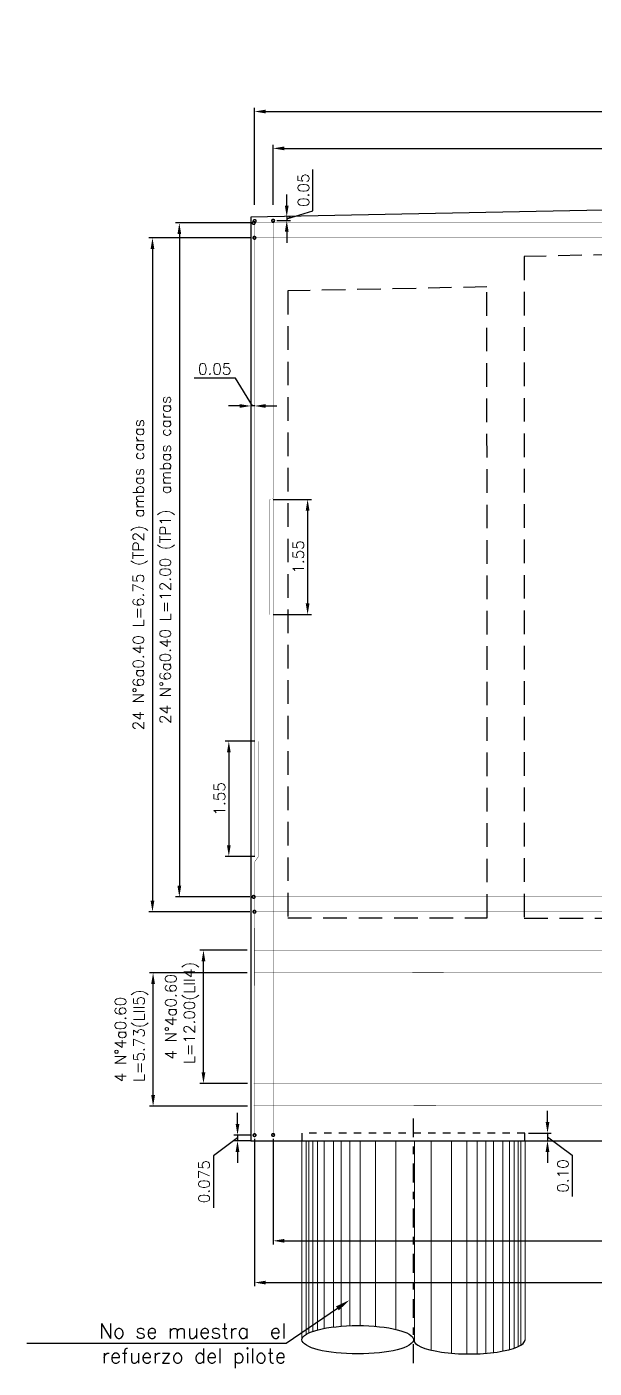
# Model space of a CAD drawing. Header units: metres. Extents: x 1080594 to 1081411, y 976871 to 977162.
# Drawn here: x 1080815.87 to 1080823.51, y 977088.3 to 977106.35 of the extents above; entities that cross this region are included whole.
import ezdxf
from ezdxf import colors
from ezdxf.entities.mleader import LeaderData, LeaderLine
from ezdxf.math import Vec2, Vec3

# ---------------------------------------------------------------- set-up
doc = ezdxf.new("R2010")
doc.units = ezdxf.units.M
doc.header["$LTSCALE"] = 25.4
doc.linetypes.add('DASHDOT', pattern=[1, 0.5, -0.25, 0, -0.25])
doc.linetypes.add('HIDDEN', pattern=[0.375, 0.25, -0.125])
for name, color, linetype in [('CONTRAPESO', 3, 'Continuous'), ('COT', 1, 'Continuous'), ('DIMCONTRAPESO', 1, 'Continuous'), ('PROY', 9, 'HIDDEN'), ('PROYECC', 251, 'HIDDEN'), ('REF', 6, 'Continuous')]:
    doc.layers.add(name, color=color, linetype=linetype)
for name, color, linetype, lineweight in [('COTA', 1, 'Continuous', 30), ('COTACIM', 20, 'Continuous', 5), ('EJEPILOTE', 145, 'DASHDOT', 30), ('OTROS', 8, 'Continuous', 5)]:
    doc.layers.add(name, color=color, linetype=linetype, lineweight=lineweight)
doc.styles.add('romans', font='romans.shx')
doc.dimstyles.new('Copy 75', dxfattribs={"dimtxt": 0.15, "dimasz": 0.15, "dimexe": 0.05, "dimexo": 0.05, "dimgap": 0.05, "dimtad": 1, "dimzin": 0, "dimdsep": 46, "dimtxsty": 'romans', "dimcen": 0.002, "dimclrd": 1, "dimclre": 1, "dimclrt": 3, "dimadec": 4, "dimazin": 0, "dimtfac": 1, "dimtofl": 0, "dimtmove": 1, "dimatfit": 3, "dimfxl": 1, "dimtolj": 1, "dimtzin": 0, "dimarcsym": 1})

# ---------------------------------------------------------------- blocks, each defined once
blk = doc.blocks.new('*D617')
at = {"layer": 'COTA', "color": 1, "lineweight": -2, "transparency": 16777216}
for p, q in [((1080818.93920886, 977103.9545901433), (1080818.93920886, 977105.2591923313)), ((1080819.08920886, 977105.2091923313), (1080835.617870667, 977105.2091923313)), ((1080835.767870667, 977103.954590143), (1080835.767870667, 977105.2591923313))]:
    blk.add_line(p, q, dxfattribs=at)
at = {"layer": 'COTA', "color": 1, "transparency": 16777216}
for points in [[(1080819.08920886, 977105.2341923313), (1080819.08920886, 977105.1841923313), (1080818.93920886, 977105.2091923313)], [(1080835.617870667, 977105.2341923313), (1080835.617870667, 977105.1841923313), (1080835.767870667, 977105.2091923313)]]:
    blk.add_solid(points, dxfattribs=at)
at = {"layer": 'Defpoints', "color": 0, "transparency": 16777216}
for p in [(1080835.767870667, 977105.2091923313), (1080818.93920886, 977103.9045901432), (1080835.767870667, 977103.904590143)]:
    blk.add_point(p, dxfattribs=at)
at = {"layer": 'COTA', "color": 3, "transparency": 16777216, "insert": (1080827.353539763, 977105.3734780456), "char_height": 0.15, "attachment_point": 5, "style": 'romans'}
blk.add_mtext('\\A1;35 N°8 a 0.50 L=9.00 (TP3) ambas caras', dxfattribs=at)
blk = doc.blocks.new('*D1027')
at = {"layer": 'COTA', "color": 1, "lineweight": -2, "transparency": 16777216}
for p, q in [((1080818.941472998, 977096.7375198322), (1080818.543109363, 977096.7375198322)), ((1080818.593109363, 977096.5875198322), (1080818.593109363, 977095.3375198423)), ((1080818.941472998, 977095.1875198423), (1080818.543109363, 977095.1875198423))]:
    blk.add_line(p, q, dxfattribs=at)
at = {"layer": 'COTA', "color": 1, "transparency": 16777216}
for points in [[(1080818.568109364, 977096.5875198322), (1080818.618109363, 977096.5875198322), (1080818.593109363, 977096.7375198322)], [(1080818.568109364, 977095.3375198423), (1080818.618109363, 977095.3375198423), (1080818.593109363, 977095.1875198423)]]:
    blk.add_solid(points, dxfattribs=at)
at = {"layer": 'Defpoints', "color": 0, "transparency": 16777216}
for p in [(1080818.991472998, 977096.7375198322), (1080818.593109363, 977095.1875198423), (1080818.991472998, 977095.1875198423)]:
    blk.add_point(p, dxfattribs=at)
at = {"layer": 'COTA', "color": 3, "transparency": 16777216, "insert": (1080818.468109363, 977095.9625198374), "char_height": 0.15, "attachment_point": 5, "rotation": 90, "style": 'romans'}
blk.add_mtext('\\A1;1.55', dxfattribs=at)
blk = doc.blocks.new('*D618')
at = {"layer": 'Defpoints', "color": 0, "transparency": 16777216}
for p in [(1080818.887870667, 977101.2479575782), (1080818.887870667, 977101.247957578), (1080818.939208861, 977101.2479575782)]:
    blk.add_point(p, dxfattribs=at)
at = {"layer": 'DIMCONTRAPESO', "color": 1, "lineweight": -2, "transparency": 16777216}
for p, q in [((1080818.681684505, 977101.6199090721), (1080818.124541648, 977101.6199090721)), ((1080818.913539764, 977101.247957578), (1080818.681684505, 977101.6199090721)), ((1080818.737870667, 977101.247957578), (1080818.587870667, 977101.247957578)), ((1080818.939208861, 977101.247957578), (1080818.887870667, 977101.247957578)), ((1080819.08920886, 977101.247957578), (1080819.239208861, 977101.247957578))]:
    blk.add_line(p, q, dxfattribs=at)
at = {"layer": 'DIMCONTRAPESO', "color": 1, "transparency": 16777216}
for points in [[(1080818.737870667, 977101.2729575781), (1080818.737870667, 977101.222957578), (1080818.887870667, 977101.247957578)], [(1080819.08920886, 977101.2729575781), (1080819.08920886, 977101.222957578), (1080818.939208861, 977101.247957578)]]:
    blk.add_solid(points, dxfattribs=at)
at = {"layer": 'DIMCONTRAPESO', "color": 3, "transparency": 16777216, "insert": (1080818.403113076, 977101.7449090721), "char_height": 0.15, "attachment_point": 5, "style": 'romans'}
blk.add_mtext('\\A1;0.05', dxfattribs=at)
blk = doc.blocks.new('*D1028')
at = {"layer": 'Defpoints', "color": 0, "transparency": 16777216}
for p in [(1080818.939125424, 977091.4386382711), (1080818.709868974, 977091.3639377388), (1080818.939218862, 977091.3639377388)]:
    blk.add_point(p, dxfattribs=at)
at = {"layer": 'DIMCONTRAPESO', "color": 1, "lineweight": -2, "transparency": 16777216}
for p, q in [((1080818.709868974, 977091.5886382711), (1080818.709868974, 977091.7386382711)), ((1080818.889125424, 977091.4386382711), (1080818.659868974, 977091.4386382711)), ((1080818.709868974, 977091.4386382711), (1080818.709868974, 977091.3639377388)), ((1080818.709868974, 977091.4012880049), (1080818.384868974, 977091.1622109993)), ((1080818.889218862, 977091.3639377388), (1080818.659868974, 977091.3639377388)), ((1080818.384868974, 977091.1622109993), (1080818.384868974, 977090.4622109993)), ((1080818.709868974, 977091.2139377388), (1080818.709868974, 977091.0639377388))]:
    blk.add_line(p, q, dxfattribs=at)
at = {"layer": 'DIMCONTRAPESO', "color": 1, "transparency": 16777216}
for points in [[(1080818.684868974, 977091.5886382711), (1080818.734868974, 977091.5886382711), (1080818.709868974, 977091.4386382711)], [(1080818.684868974, 977091.2139377388), (1080818.734868974, 977091.2139377388), (1080818.709868974, 977091.3639377388)]]:
    blk.add_solid(points, dxfattribs=at)
at = {"layer": 'DIMCONTRAPESO', "color": 3, "transparency": 16777216, "insert": (1080818.259868974, 977090.8122109993), "char_height": 0.15, "attachment_point": 5, "rotation": 90, "style": 'romans'}
blk.add_mtext('\\A1;0.075', dxfattribs=at)
blk = doc.blocks.new('*D1030')
at = {"layer": 'Defpoints', "color": 0, "transparency": 16777216}
for p in [(1080819.139302299, 977099.9915101608), (1080819.139302299, 977098.4415101709), (1080819.653325506, 977098.4415101709)]:
    blk.add_point(p, dxfattribs=at)
at = {"layer": 'DIMCONTRAPESO', "color": 1, "lineweight": -2, "transparency": 16777216}
for p, q in [((1080819.189302299, 977099.9915101608), (1080819.703325506, 977099.9915101608)), ((1080819.653325506, 977099.8415101608), (1080819.653325506, 977098.591510171)), ((1080819.189302299, 977098.4415101709), (1080819.703325506, 977098.4415101709))]:
    blk.add_line(p, q, dxfattribs=at)
at = {"layer": 'DIMCONTRAPESO', "color": 1, "transparency": 16777216}
for points in [[(1080819.628325506, 977099.8415101608), (1080819.678325506, 977099.8415101608), (1080819.653325506, 977099.9915101608)], [(1080819.628325506, 977098.591510171), (1080819.678325506, 977098.591510171), (1080819.653325506, 977098.4415101709)]]:
    blk.add_solid(points, dxfattribs=at)
at = {"layer": 'DIMCONTRAPESO', "color": 3, "transparency": 16777216, "insert": (1080819.528325506, 977099.2165101661), "char_height": 0.15, "attachment_point": 5, "rotation": 90, "style": 'romans'}
blk.add_mtext('\\A1;1.55', dxfattribs=at)
blk = doc.blocks.new('*D622')
at = {"layer": 'Defpoints', "color": 0, "transparency": 16777216}
for p in [(1080819.18920886, 977103.7421645026), (1080819.346528368, 977103.7921645025), (1080819.372467982, 977103.7421645026)]:
    blk.add_point(p, dxfattribs=at)
at = {"layer": 'DIMCONTRAPESO', "color": 1, "lineweight": -2, "transparency": 16777216}
for p, q in [((1080819.722467982, 977103.8721645025), (1080819.722467982, 977104.4293073596)), ((1080819.372467982, 977103.9421645026), (1080819.372467982, 977104.0921645026)), ((1080819.372467982, 977103.7671645025), (1080819.722467982, 977103.8721645025)), ((1080819.23920886, 977103.7421645026), (1080819.422467982, 977103.7421645026)), ((1080819.372467982, 977103.7921645025), (1080819.372467982, 977103.7421645026)), ((1080819.396528368, 977103.7921645025), (1080819.422467982, 977103.7921645025)), ((1080819.372467982, 977103.5921645026), (1080819.372467982, 977103.4421645026))]:
    blk.add_line(p, q, dxfattribs=at)
at = {"layer": 'DIMCONTRAPESO', "color": 1, "transparency": 16777216}
for points in [[(1080819.347467982, 977103.9421645026), (1080819.397467982, 977103.9421645026), (1080819.372467982, 977103.7921645025)], [(1080819.347467982, 977103.5921645026), (1080819.397467982, 977103.5921645026), (1080819.372467982, 977103.7421645026)]]:
    blk.add_solid(points, dxfattribs=at)
at = {"layer": 'DIMCONTRAPESO', "color": 3, "transparency": 16777216, "insert": (1080819.597467982, 977104.1507359312), "char_height": 0.15, "attachment_point": 5, "rotation": 90, "style": 'romans'}
blk.add_mtext('\\A1;0.05', dxfattribs=at)
blk = doc.blocks.new('*D623')
at = {"layer": 'COTA', "color": 1, "lineweight": -2, "transparency": 16777216}
for p, q in [((1080819.18920886, 977103.956137739), (1080819.18920886, 977104.7633511579)), ((1080819.33920886, 977104.7133511578), (1080835.867964105, 977104.7133511578)), ((1080836.017964105, 977104.1787396076), (1080836.017964105, 977104.7633511579))]:
    blk.add_line(p, q, dxfattribs=at)
at = {"layer": 'COTA', "color": 1, "transparency": 16777216}
for points in [[(1080819.33920886, 977104.7383511579), (1080819.33920886, 977104.6883511578), (1080819.18920886, 977104.7133511578)], [(1080835.867964105, 977104.7383511579), (1080835.867964105, 977104.6883511578), (1080836.017964105, 977104.7133511578)]]:
    blk.add_solid(points, dxfattribs=at)
at = {"layer": 'Defpoints', "color": 0, "transparency": 16777216}
for p in [(1080836.017964105, 977104.7133511578), (1080836.017964105, 977104.1287396075), (1080819.18920886, 977103.906137739)]:
    blk.add_point(p, dxfattribs=at)
at = {"layer": 'COTA', "color": 3, "transparency": 16777216, "insert": (1080827.603586483, 977104.8776368721), "char_height": 0.15, "attachment_point": 5, "style": 'romans'}
blk.add_mtext('\\A1;35 N°8 a 0.50 L=5.75-6.10 (TP4) ambas caras', dxfattribs=at)
blk = doc.blocks.new('*D656')
at = {"layer": 'COTA', "color": 1, "lineweight": -2, "transparency": 16777216}
for p, q in [((1080818.891556434, 977103.5106110462), (1080817.51545018, 977103.5106110462)), ((1080817.56545018, 977103.3606110462), (1080817.56545018, 977094.5939218826)), ((1080818.877157106, 977094.4439218825), (1080817.51545018, 977094.4439218825))]:
    blk.add_line(p, q, dxfattribs=at)
at = {"layer": 'COTA', "color": 1, "transparency": 16777216}
for points in [[(1080817.54045018, 977103.3606110462), (1080817.59045018, 977103.3606110462), (1080817.56545018, 977103.5106110462)], [(1080817.54045018, 977094.5939218826), (1080817.59045018, 977094.5939218826), (1080817.56545018, 977094.4439218825)]]:
    blk.add_solid(points, dxfattribs=at)
at = {"layer": 'Defpoints', "color": 0, "transparency": 16777216}
for p in [(1080818.941556434, 977103.5106110462), (1080817.56545018, 977094.4439218825), (1080818.927157106, 977094.4439218825)]:
    blk.add_point(p, dxfattribs=at)
at = {"layer": 'COTA', "color": 3, "transparency": 16777216, "insert": (1080817.401164466, 977098.9772664645), "char_height": 0.15, "attachment_point": 5, "rotation": 90, "style": 'romans'}
blk.add_mtext('\\A1;24 N°6a0.40 L=6.75 (TP2) ambas caras', dxfattribs=at)
blk = doc.blocks.new('*D658')
at = {"layer": 'COTA', "color": 1, "lineweight": -2, "transparency": 16777216}
for p, q in [((1080818.891556434, 977103.7104588504), (1080817.877183341, 977103.7104588504)), ((1080817.927183341, 977103.5604588503), (1080817.927183341, 977094.7937696867)), ((1080818.877157106, 977094.6437696867), (1080817.877183341, 977094.6437696867))]:
    blk.add_line(p, q, dxfattribs=at)
at = {"layer": 'COTA', "color": 1, "transparency": 16777216}
for points in [[(1080817.902183342, 977103.5604588503), (1080817.952183341, 977103.5604588503), (1080817.927183341, 977103.7104588504)], [(1080817.902183342, 977094.7937696867), (1080817.952183341, 977094.7937696867), (1080817.927183341, 977094.6437696867)]]:
    blk.add_solid(points, dxfattribs=at)
at = {"layer": 'Defpoints', "color": 0, "transparency": 16777216}
for p in [(1080818.941556434, 977103.7104588504), (1080817.927183341, 977094.6437696867), (1080818.927157106, 977094.6437696867)]:
    blk.add_point(p, dxfattribs=at)
at = {"layer": 'COTA', "color": 3, "transparency": 16777216, "insert": (1080817.762897627, 977099.1771142686), "char_height": 0.15, "attachment_point": 5, "rotation": 90, "style": 'romans'}
blk.add_mtext('\\A1;24 N°6a0.40 L=12.00 (TP1)  ambas caras', dxfattribs=at)
blk = doc.blocks.new('*D661')
at = {"layer": 'COTA', "color": 1, "lineweight": -2, "transparency": 16777216}
for p, q in [((1080819.189302299, 977091.3909377388), (1080819.189302299, 977089.9669865712)), ((1080836.017964105, 977091.389105104), (1080836.017964105, 977089.9669865712)), ((1080819.339302299, 977090.0169865713), (1080835.867964105, 977090.0169865713))]:
    blk.add_line(p, q, dxfattribs=at)
at = {"layer": 'COTA', "color": 1, "transparency": 16777216}
for points in [[(1080819.339302299, 977090.0419865713), (1080819.339302299, 977089.9919865712), (1080819.189302299, 977090.0169865713)], [(1080835.867964105, 977090.0419865713), (1080835.867964105, 977089.9919865712), (1080836.017964105, 977090.0169865713)]]:
    blk.add_solid(points, dxfattribs=at)
at = {"layer": 'Defpoints', "color": 0, "transparency": 16777216}
for p in [(1080819.189302299, 977091.4409377389), (1080836.017964105, 977091.4391051041), (1080836.017964105, 977090.0169865713)]:
    blk.add_point(p, dxfattribs=at)
at = {"layer": 'COTA', "color": 3, "transparency": 16777216, "insert": (1080827.603633202, 977090.1812722855), "char_height": 0.15, "attachment_point": 5, "style": 'romans'}
blk.add_mtext('\\A1;35 N°8 a 0.50 L=9.00 (TP3) ambas caras', dxfattribs=at)
blk = doc.blocks.new('*D662')
at = {"layer": 'COTA', "color": 1, "lineweight": -2, "transparency": 16777216}
for p, q in [((1080818.939125424, 977091.388638271), (1080818.939125424, 977089.4053474206)), ((1080835.767787231, 977091.3893570132), (1080835.767787231, 977089.4053474206)), ((1080819.089125424, 977089.4553474206), (1080835.617787231, 977089.4553474206))]:
    blk.add_line(p, q, dxfattribs=at)
at = {"layer": 'COTA', "color": 1, "transparency": 16777216}
for points in [[(1080819.089125424, 977089.4803474207), (1080819.089125424, 977089.4303474206), (1080818.939125424, 977089.4553474206)], [(1080835.617787231, 977089.4803474207), (1080835.617787231, 977089.4303474206), (1080835.767787231, 977089.4553474206)]]:
    blk.add_solid(points, dxfattribs=at)
at = {"layer": 'Defpoints', "color": 0, "transparency": 16777216}
for p in [(1080818.939125424, 977091.4386382711), (1080835.767787231, 977091.4393570132), (1080835.767787231, 977089.4553474206)]:
    blk.add_point(p, dxfattribs=at)
at = {"layer": 'COTA', "color": 3, "transparency": 16777216, "insert": (1080827.353456328, 977089.6196331349), "char_height": 0.15, "attachment_point": 5, "style": 'romans'}
blk.add_mtext('\\A1;35 N°8 a 0.50 L=5.75-6.10 (TP4) ambas caras', dxfattribs=at)
blk = doc.blocks.new('*D747')
at = {"layer": 'Defpoints', "color": 0, "transparency": 16777216}
for p in [(1080818.252015033, 977093.9273567263), (1080818.887870667, 977093.9273567263), (1080818.894220667, 977092.1331398138)]:
    blk.add_point(p, dxfattribs=at)
at = {"layer": 'DIMCONTRAPESO', "color": 1, "lineweight": -2, "transparency": 16777216}
for p, q in [((1080818.837870667, 977093.9273567263), (1080818.202015033, 977093.9273567263)), ((1080818.252015033, 977092.2831398138), (1080818.252015033, 977093.7773567262)), ((1080818.844220667, 977092.1331398138), (1080818.202015033, 977092.1331398138))]:
    blk.add_line(p, q, dxfattribs=at)
at = {"layer": 'DIMCONTRAPESO', "color": 1, "transparency": 16777216}
for points in [[(1080818.227015033, 977093.7773567262), (1080818.277015033, 977093.7773567262), (1080818.252015033, 977093.9273567263)], [(1080818.227015033, 977092.2831398138), (1080818.277015033, 977092.2831398138), (1080818.252015033, 977092.1331398138)]]:
    blk.add_solid(points, dxfattribs=at)
at = {"layer": 'DIMCONTRAPESO', "color": 3, "transparency": 16777216, "insert": (1080817.962729319, 977093.03024827), "char_height": 0.15, "attachment_point": 5, "rotation": 90, "style": 'romans'}
blk.add_mtext('\\A1;4 N°4a0.60\\P L=12.00(LII4)', dxfattribs=at)
blk = doc.blocks.new('*D748')
at = {"layer": 'Defpoints', "color": 0, "transparency": 16777216}
for p in [(1080817.573971697, 977093.6210087322), (1080818.888267326, 977093.6210087322), (1080818.894617326, 977091.8267918198)]:
    blk.add_point(p, dxfattribs=at)
at = {"layer": 'DIMCONTRAPESO', "color": 1, "lineweight": -2, "transparency": 16777216}
for p, q in [((1080818.838267326, 977093.6210087322), (1080817.523971697, 977093.6210087322)), ((1080817.573971697, 977091.9767918198), (1080817.573971697, 977093.4710087322)), ((1080818.844617326, 977091.8267918198), (1080817.523971697, 977091.8267918198))]:
    blk.add_line(p, q, dxfattribs=at)
at = {"layer": 'DIMCONTRAPESO', "color": 1, "transparency": 16777216}
for points in [[(1080817.548971697, 977093.4710087322), (1080817.598971697, 977093.4710087322), (1080817.573971697, 977093.6210087322)], [(1080817.548971697, 977091.9767918198), (1080817.598971697, 977091.9767918198), (1080817.573971697, 977091.8267918198)]]:
    blk.add_solid(points, dxfattribs=at)
at = {"layer": 'DIMCONTRAPESO', "color": 3, "transparency": 16777216, "insert": (1080817.284685983, 977092.723900276), "char_height": 0.15, "attachment_point": 5, "rotation": 90, "style": 'romans'}
blk.add_mtext('\\A1;4 N°4a0.60\\P L=5.73(LII5)', dxfattribs=at)
blk = doc.blocks.new('*D1067')
at = {"layer": 'COTA', "color": 1, "lineweight": -2, "transparency": 16777216}
for p, q in [((1080822.881187422, 977091.6159686528), (1080822.881187422, 977091.7659686528)), ((1080822.624858255, 977091.4659686527), (1080822.931187422, 977091.4659686527)), ((1080822.881187422, 977091.4659686527), (1080822.881187422, 977091.3639377388)), ((1080822.628391797, 977091.3639377388), (1080822.931187422, 977091.3639377388)), ((1080822.881187422, 977091.4149531957), (1080823.213668558, 977091.1683297734)), ((1080822.881187422, 977091.2139377388), (1080822.881187422, 977091.0639377388)), ((1080823.213668558, 977091.1683297734), (1080823.213668558, 977090.6111869162))]:
    blk.add_line(p, q, dxfattribs=at)
at = {"layer": 'COTA', "color": 1, "transparency": 16777216}
for points in [[(1080822.856187422, 977091.6159686528), (1080822.906187422, 977091.6159686528), (1080822.881187422, 977091.4659686527)], [(1080822.856187422, 977091.2139377388), (1080822.906187422, 977091.2139377388), (1080822.881187422, 977091.3639377388)]]:
    blk.add_solid(points, dxfattribs=at)
at = {"layer": 'Defpoints', "color": 0, "transparency": 16777216}
for p in [(1080822.574858255, 977091.4659686527), (1080822.578391797, 977091.3639377388), (1080822.881187422, 977091.3639377388)]:
    blk.add_point(p, dxfattribs=at)
at = {"layer": 'COTA', "color": 3, "transparency": 16777216, "insert": (1080823.088668558, 977090.8897583449), "char_height": 0.15, "attachment_point": 5, "rotation": 90, "style": 'romans'}
blk.add_mtext('\\A1;0.10', dxfattribs=at)

msp = doc.modelspace()

# ---------------------------------------------------------------- linework, layer by layer
at = {"layer": 'CONTRAPESO'}
msp.add_lwpolyline([(1080836.061001414, 977104.1296003537), (1080818.887870667, 977103.7861377388), (1080818.887870667, 977094.3639377388), (1080818.887870667, 977094.3639377388), (1080818.887870667, 977091.3639377388), (1080836.067870667, 977091.3639377388), (1080836.067870667, 977094.3639377388), (1080836.067870667, 977094.3639377388)], close=True, dxfattribs=at)
at = {"layer": 'COT'}
msp.add_ellipse((1080820.327610102, 977088.6860419812), major_axis=(0.7502605647517244, 0), ratio=0.2543813295763042, dxfattribs=at)
msp.add_ellipse((1080821.828131232, 977088.6860419812), major_axis=(0.7502605647517244, 0), ratio=0.2543813295763042, start_param=3.141592653589792, end_param=6.283185307179586, dxfattribs=at)
at = {"layer": 'EJEPILOTE', "ltscale": 0.02}
msp.add_line((1080821.079231824, 977088.3717168279), (1080821.079231824, 977091.6626847424), dxfattribs=at)
at = {"layer": 'OTROS'}
for p, q in [((1080819.632807356, 977091.3639377388), (1080819.632807356, 977088.7580548415)), ((1080819.671042507, 977091.3639377388), (1080819.671042507, 977088.7783967364)), ((1080819.72202269, 977091.3639377388), (1080819.72202269, 977088.7987058613)), ((1080819.78574796, 977091.3639377388), (1080819.78574796, 977088.8180451406)), ((1080819.874963294, 977091.3639377388), (1080819.874963294, 977088.8382465985)), ((1080820.002413807, 977091.3639377388), (1080820.002413807, 977088.8580342914)), ((1080820.104374201, 977091.3639377388), (1080820.104374201, 977088.8682501705)), ((1080820.219079653, 977091.3639377388), (1080820.219079653, 977088.87488685)), ((1080820.359275198, 977091.3639377388), (1080820.359275198, 977088.8767242028)), ((1080820.566279043, 977091.3639377388), (1080820.566279043, 977088.8669799094)), ((1080820.839986071, 977091.3639377388), (1080820.839986071, 977088.8254563602)), ((1080821.093231824, 977091.3639377388), (1080821.093231824, 977088.6476196414)), ((1080821.315755263, 977091.3639377388), (1080821.315755263, 977088.5536530782)), ((1080821.589462291, 977091.3639377388), (1080821.589462291, 977088.5051040531)), ((1080821.796466136, 977091.3639377388), (1080821.796466136, 977088.4953597597)), ((1080821.936661681, 977091.3639377388), (1080821.936661681, 977088.4971971124)), ((1080822.051367134, 977091.3639377388), (1080822.051367134, 977088.5038337919)), ((1080822.153327527, 977091.3639377388), (1080822.153327527, 977088.514049671)), ((1080822.28077804, 977091.3639377388), (1080822.28077804, 977088.5338373639)), ((1080822.369993374, 977091.3639377388), (1080822.369993374, 977088.5536530782)), ((1080822.433718644, 977091.3639377388), (1080822.433718644, 977088.5733781012)), ((1080822.484698827, 977091.3639377388), (1080822.484698827, 977088.5936872262)), ((1080822.522933978, 977091.3639377388), (1080822.522933978, 977088.614029121)), ((1080819.78574796, 977088.5540388218), (1080819.78574796, 977088.5536530782))]:
    msp.add_line(p, q, dxfattribs=at)
msp.add_lwpolyline([(1080819.577349538, 977088.6860419812), (1080819.577349538, 977091.3639377388), (1080822.578391797, 977091.3639377388), (1080822.578391797, 977088.6860419812)], dxfattribs=at)
at = {"layer": 'PROY', "color": 252, "ltscale": 0.05}
for points in [[(1080832.387818092, 977094.3396729706), (1080832.387756188, 977103.4560154612), (1080822.566401654, 977103.2595883706), (1080822.567636134, 977094.3578358492), (1080832.387583559, 977094.357835849), (1080832.387818092, 977094.3396729706)], [(1080822.067818092, 977094.3639377388), (1080822.066655728, 977102.8495134601), (1080819.387674745, 977102.7959338403), (1080819.387870667, 977094.3639377389), (1080822.067818092, 977094.3639377388), (1080822.067818092, 977094.3639377388)]]:
    msp.add_lwpolyline(points, dxfattribs=at)
at = {"layer": 'PROYECC', "color": 14, "ltscale": 0.01}
msp.add_lwpolyline([(1080819.573815996, 977091.3639377388), (1080822.574858255, 977091.3639377388), (1080822.574858255, 977091.4659686527), (1080819.573815996, 977091.4659686527)], close=True, dxfattribs=at)
at = {"layer": 'REF', "ltscale": 0.1, "const_width": 0.02}
for points in [[(1080818.945157106, 977103.7104588536, -1), (1080818.909157106, 977103.7104588536, -1)], [(1080818.959556434, 977103.7372114541, -1), (1080818.923556434, 977103.7372114541, -1)], [(1080819.20720886, 977103.7406169068, -1), (1080819.17120886, 977103.7406169068, -1)], [(1080818.919755889, 977103.5106100817, 1), (1080818.955755889, 977103.5106093796, 1)], [(1080818.945157106, 977094.6439218824, -1), (1080818.909157106, 977094.6439218824, -1)], [(1080818.91975589, 977094.4440731105, 1), (1080818.955755889, 977094.4440724084, 1)], [(1080818.957125424, 977091.4386382712, -1), (1080818.921125424, 977091.4386382712, -1)], [(1080819.171302299, 977091.4409377387, 1), (1080819.207302299, 977091.4409377387, 1)]]:
    msp.add_lwpolyline(points, format="xyb", close=True, dxfattribs=at)
at = {"layer": 'REF', "ltscale": 0.1, "const_width": 0.005}
for points in [[(1080818.927157106, 977103.7104588537), (1080830.577720536, 977103.7104588537)], [(1080818.941556434, 977103.737211454), (1080818.941556434, 977095.1881833388), (1080818.941556434, 977095.1881833388)], [(1080819.139302299, 977098.4415101709), (1080819.139302299, 977099.9915101608), (1080819.189208861, 977100.062403069), (1080819.18920886, 977103.7406169069)], [(1080825.327213331, 977103.5604073615), (1080824.376555912, 977103.5604259031), (1080824.305662031, 977103.5105207238), (1080818.937755889, 977103.5106111103)], [(1080819.189302299, 977091.4409377386), (1080819.189213564, 977099.9915101608), (1080819.189213564, 977099.9915101608)], [(1080818.991472998, 977096.7375198322), (1080818.991472998, 977095.1875198423), (1080818.941566436, 977095.1166269341), (1080818.939125424, 977091.4386382711)], [(1080818.927157106, 977094.6439218825), (1080830.577720537, 977094.6439218825)], [(1080825.327213332, 977094.4938703902), (1080824.376555913, 977094.4938889318), (1080824.305662031, 977094.4439837525), (1080818.937755889, 977094.444074139)], [(1080818.930487412, 977093.9279228502), (1080830.916263417, 977093.9279228504)], [(1080824.665620506, 977093.5774034495), (1080824.015620506, 977093.5774034495), (1080823.96295993, 977093.6277215523), (1080818.930621872, 977093.6215741747)], [(1080818.927932666, 977092.1337059378), (1080830.891263417, 977092.1337059379)], [(1080824.640407768, 977091.7895365369), (1080823.990407768, 977091.7895365369), (1080823.937747192, 977091.8398546397), (1080818.928784248, 977091.8312511783)]]:
    msp.add_lwpolyline(points, dxfattribs=at)

# ---------------------------------------------------------------- dimensions: what is measured, and where the dimension line sits
at = {"layer": 'COTA'}
for base, p1, p2, text, picture, middle in [((1080835.767870667, 977105.2091923313), (1080818.93920886, 977103.9045901432), (1080835.767870667, 977103.904590143), '35 N°8 a 0.50 L=9.00 (TP3) ambas caras', '*D617', (1080827.353539763, 977105.3734780456)), ((1080836.017964105, 977104.7133511578), (1080819.18920886, 977103.906137739), (1080836.017964105, 977104.1287396075), '35 N°8 a 0.50 L=5.75-6.10 (TP4) ambas caras', '*D623', (1080827.603586483, 977104.8776368721)), ((1080835.767787231, 977089.4553474206), (1080818.939125424, 977091.4386382711), (1080835.767787231, 977091.4393570132), '35 N°8 a 0.50 L=5.75-6.10 (TP4) ambas caras', '*D662', (1080827.353456328, 977089.6196331349)), ((1080836.017964105, 977090.0169865713), (1080819.189302299, 977091.4409377389), (1080836.017964105, 977091.4391051041), '35 N°8 a 0.50 L=9.00 (TP3) ambas caras', '*D661', (1080827.603633202, 977090.1812722855))]:
    dim = msp.add_linear_dim(base=base, p1=p1, p2=p2, text=text, dimstyle='Copy 75', dxfattribs=at)
    dim.commit()
    dim.dimension.update_dxf_attribs({"geometry": picture, "text_midpoint": middle})
for base, p1, p2, text, picture, middle in [((1080817.927183341, 977094.6437696867), (1080818.941556434, 977103.7104588504), (1080818.927157106, 977094.6437696867), '24 N°6a0.40 L=12.00 (TP1)  ambas caras', '*D658', (1080817.762897627, 977099.1771142686)), ((1080817.56545018, 977094.4439218825), (1080818.941556434, 977103.5106110462), (1080818.927157106, 977094.4439218825), '24 N°6a0.40 L=6.75 (TP2) ambas caras', '*D656', (1080817.401164466, 977098.9772664645))]:
    dim = msp.add_linear_dim(base=base, p1=p1, p2=p2, angle=90, text=text, dimstyle='Copy 75', dxfattribs=at)
    dim.commit()
    dim.dimension.update_dxf_attribs({"geometry": picture, "text_midpoint": middle})
dim = msp.add_linear_dim(base=(1080818.593109363, 977095.1875198423), p1=(1080818.991472998, 977096.7375198322), p2=(1080818.991472998, 977095.1875198423), angle=90, dimstyle='Copy 75', dxfattribs=at)
dim.commit()
dim.dimension.update_dxf_attribs({"geometry": '*D1027', "text_midpoint": (1080818.468109363, 977095.9625198374)})
at = {"layer": 'COTA', "color": 2}
dim = msp.add_linear_dim(base=(1080822.881187422, 977091.3639377388), p1=(1080822.574858255, 977091.4659686527), p2=(1080822.578391797, 977091.3639377388), angle=90, dimstyle='Copy 75', dxfattribs=at)
dim.commit()
dim.dimension.update_dxf_attribs({"geometry": '*D1067', "text_midpoint": (1080823.213668558, 977091.1183297734), "dimtype": 160})
at = {"layer": 'DIMCONTRAPESO', "color": 2}
for base, p1, p2, picture, middle in [((1080819.372467982, 977103.7421645026), (1080819.346528368, 977103.7921645025), (1080819.18920886, 977103.7421645026), '*D622', (1080819.597467982, 977103.9221645027)), ((1080819.653325506, 977098.4415101709), (1080819.139302299, 977099.9915101608), (1080819.139302299, 977098.4415101709), '*D1030', (1080819.528325506, 977099.2165101661))]:
    dim = msp.add_linear_dim(base=base, p1=p1, p2=p2, angle=90, dimstyle='Copy 75', dxfattribs=at)
    dim.commit()
    dim.dimension.update_dxf_attribs({"geometry": picture, "text_midpoint": middle})
dim = msp.add_linear_dim(base=(1080818.887870667, 977101.247957578), p1=(1080818.939208861, 977101.2479575782), p2=(1080818.887870667, 977101.2479575782), dimstyle='Copy 75', dxfattribs=at)
dim.commit()
dim.dimension.update_dxf_attribs({"geometry": '*D618', "text_midpoint": (1080818.631684505, 977101.6199090721), "dimtype": 160})
at = {"layer": 'DIMCONTRAPESO'}
for base, p1, p2, text, picture, middle in [((1080818.252015033, 977093.9273567263), (1080818.894220667, 977092.1331398138), (1080818.887870667, 977093.9273567263), '4 N°4a0.60\\P L=12.00(LII4)', '*D747', (1080818.252015033, 977093.03024827)), ((1080817.573971697, 977093.6210087322), (1080818.894617326, 977091.8267918198), (1080818.888267326, 977093.6210087322), '4 N°4a0.60\\P L=5.73(LII5)', '*D748', (1080817.573971697, 977092.723900276))]:
    dim = msp.add_linear_dim(base=base, p1=p1, p2=p2, angle=90, text=text, dimstyle='Copy 75', dxfattribs=at)
    dim.commit()
    dim.dimension.update_dxf_attribs({"geometry": picture, "text_midpoint": middle, "dimtype": 160})
at = {"layer": 'DIMCONTRAPESO', "color": 2}
dim = msp.add_linear_dim(base=(1080818.709868974, 977091.3639377388), p1=(1080818.939125424, 977091.4386382711), p2=(1080818.939218862, 977091.3639377388), angle=90, dimstyle='Copy 75', override={"dimdec": 3}, dxfattribs=at)
dim.commit()
dim.dimension.update_dxf_attribs({"geometry": '*D1028', "text_midpoint": (1080818.384868974, 977091.1122109994), "dimtype": 160})

# ---------------------------------------------------------------- leaders
at = {"layer": 'COTACIM'}
ml = msp.add_multileader_mtext('Standard', dxfattribs=at)
ml.set_content('No se muestra  el refuerzo del pilote', color=3, style='romans')
ml.set_leader_properties(color=1)
ml.build(insert=Vec2(0, 0))
ml.multileader.update_dxf_attribs({"text_left_attachment_type": 6, "text_right_attachment_type": 6, "dogleg_length": 0, "arrow_head_size": 0.2})
ctx = ml.context
ctx.base_point, ctx.char_height, ctx.arrow_head_size, ctx.landing_gap_size, ctx.plane_origin = Vec3(1080816.451204629, 977088.6371531972), 0.2, 0.2, 0, Vec3(1080814.76540573, 977088.4260846386)
ctx.left_attachment, ctx.right_attachment, ctx.text_align_type = 6, 6, 2
notes = []
notes.append((ctx, [(1, (1, 1, 0), (1080819.365490343, 977088.6371531972), (-1, 0), 0, [(0, [(1080820.219079653, 977089.22110656)], 0, [])])]))
ctx.mtext.insert, ctx.mtext.width, ctx.mtext.alignment, ctx.mtext.flow_direction = Vec3(1080819.365490343, 977088.9038198639), 3.456050716806203, 3, 5
for ctx, leaders in notes:
    for number, flags, end, landing, length, lines in leaders:
        leader = LeaderData()
        leader.index, (leader.has_last_leader_line, leader.has_dogleg_vector, leader.attachment_direction) = number, flags
        leader.last_leader_point, leader.dogleg_vector, leader.dogleg_length = Vec3(end), Vec3(landing), length
        for number, points, colour, breaks in lines:
            line = LeaderLine()
            line.index, line.vertices, line.color, line.breaks = number, Vec3.list(points), colors.encode_raw_color(colour), breaks
            leader.lines.append(line)
        ctx.leaders.append(leader)

doc.saveas('drawing.dxf')
